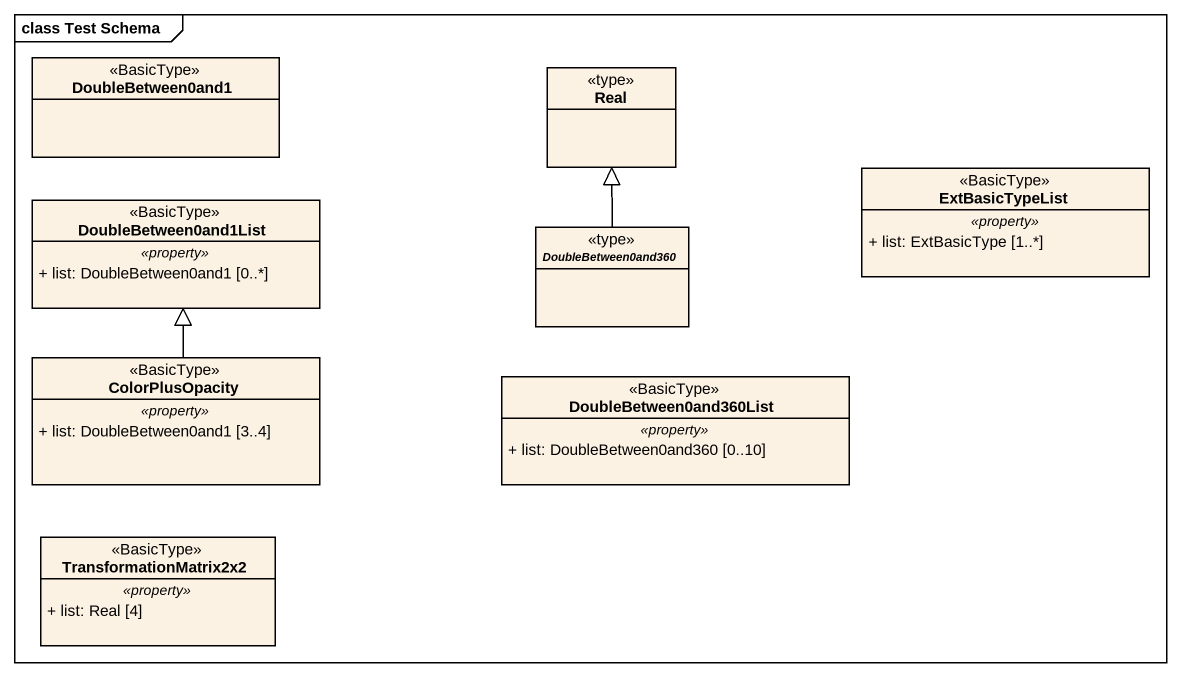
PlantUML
@startuml
mainframe class Test Schema
hide circle
hide empty members
skinparam classAttributeIconSize 0
class DoubleBetween0and1 <<BasicType>>
class Real <<type>>
class DoubleBetween0and1List <<BasicType>> {
  .. <<property>> ..
  + list: DoubleBetween0and1 [0..*]
}
abstract class DoubleBetween0and360 <<type>>
class ExtBasicTypeList <<BasicType>> {
  .. <<property>> ..
  + list: ExtBasicType [1..*]
}
class ColorPlusOpacity <<BasicType>> {
  .. <<property>> ..
  + list: DoubleBetween0and1 [3..4]
}
class DoubleBetween0and360List <<BasicType>> {
  .. <<property>> ..
  + list: DoubleBetween0and360 [0..10]
}
class TransformationMatrix2x2 <<BasicType>> {
  .. <<property>> ..
  + list: Real [4]
}
DoubleBetween0and360 -up-|> Real
ColorPlusOpacity -up-|> DoubleBetween0and1List
@enduml
